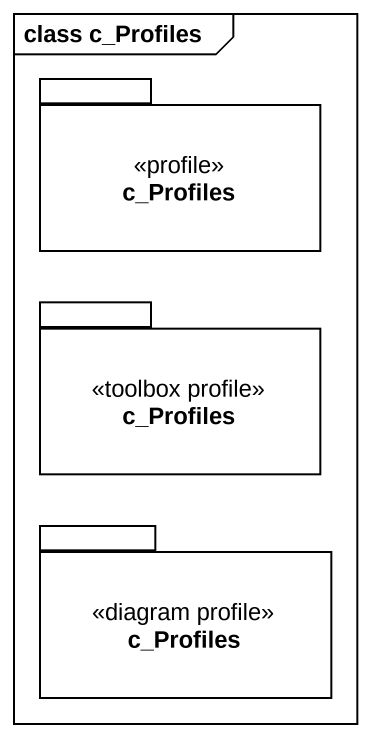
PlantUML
@startuml
mainframe class c_Profiles
package c_Profiles <<profile>> {
}
package "c_Profiles" as c_Profiles_2 <<toolbox profile>> {
}
package "c_Profiles" as c_Profiles_3 <<diagram profile>> {
}
@enduml
